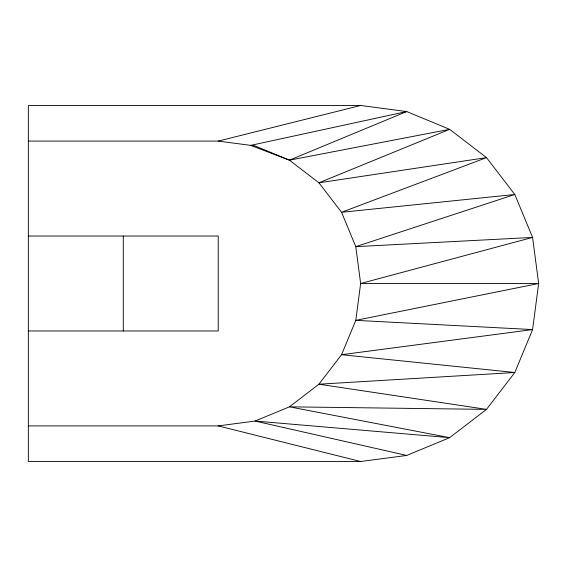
<?xml version="1.0" encoding="UTF-8"?>
<svg xmlns="http://www.w3.org/2000/svg" width="567" height="567" viewBox="0 0 567 567"><rect width="100%" height="100%" fill="white"/><g stroke="black" fill="none" stroke-linecap="round" stroke-linejoin="round"><path stroke-width="0.85" d="M28.35 141.091L218.231 141.091L255.086 145.946L289.432 160.17L406.709 111.557L449.645 129.34L486.514 157.626L514.801 194.495L532.583 237.424L538.65 283.5L532.583 329.576L514.801 372.505L486.514 409.374L449.645 437.66L406.709 455.443L360.64 461.51L28.35 461.51L28.35 105.49L360.64 105.49L406.709 111.557L250.734 145.372L289.432 160.17L318.93 182.801L341.561 212.292L355.785 246.645L360.64 283.5L355.785 320.355L341.561 354.708L318.93 384.199L289.432 406.83L255.086 421.054L218.231 425.909L28.35 425.909M218.231 141.091L360.64 105.49M289.432 160.17L449.645 129.34L318.93 182.801L486.514 157.626L341.561 212.292L514.801 194.495L355.785 246.645L532.583 237.424L360.64 283.5L538.65 283.5L355.785 320.355L532.583 329.576L341.561 354.708L514.801 372.505L318.93 384.199L486.514 409.374L289.432 406.83L449.645 437.66L255.086 421.054L406.709 455.443M28.35 236.028L218.231 236.028L218.231 330.972L28.35 330.972M218.231 425.909L360.64 461.51M123.287 236.028L123.287 330.972"/></g></svg>
